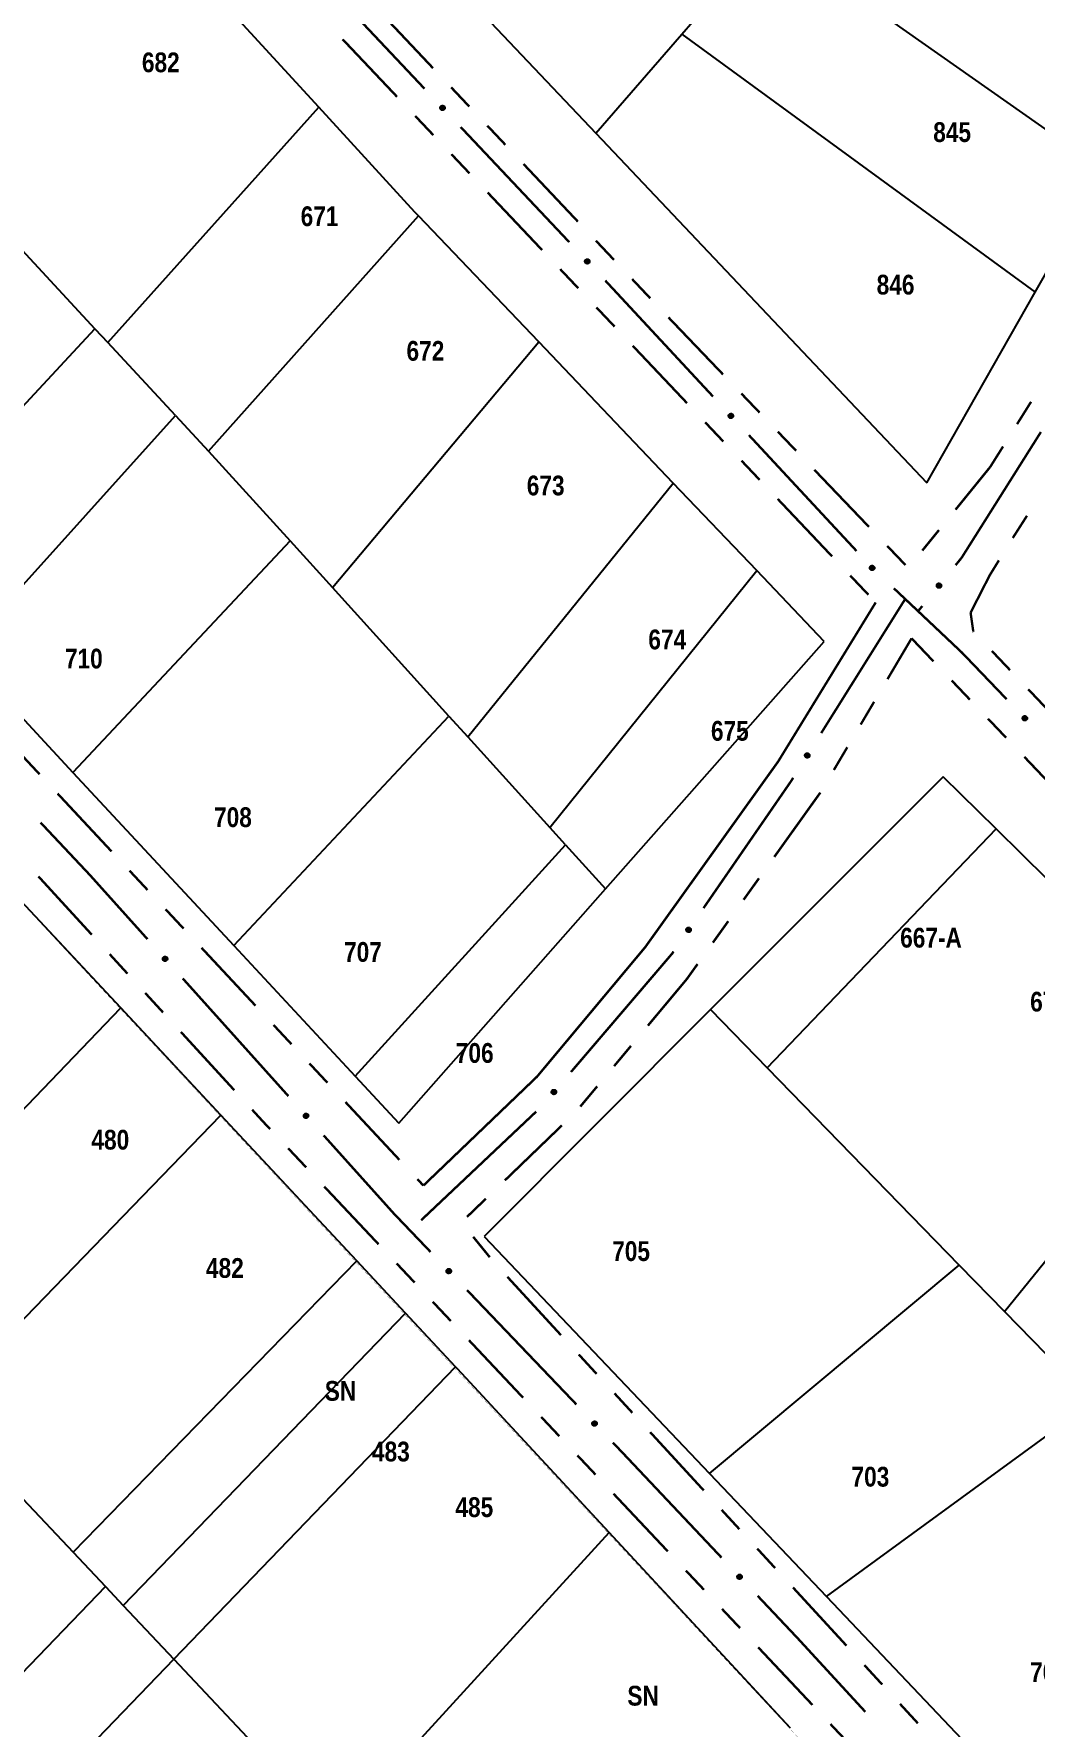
# Model space of a CAD drawing. Extents: x 201549 to 203722, y 4857623 to 4859778.
# Drawn here: x 202757.6 to 202833.5, y 4858808.8 to 4858937.2 of the extents above; entities that cross this region are included whole.
import ezdxf
from ezdxf.enums import TextEntityAlignment as Align

# ---------------------------------------------------------------- set-up
doc = ezdxf.new("R2010")
doc.units = 0
doc.header["$LTSCALE"] = 1.5
doc.header["$MEASUREMENT"] = 0
for name, color, linetype in [('CD-MALHA-LOTES', 40, 'CONTINUOUS'), ('RU-QUADRAS', 6, 'CONTINUOUS'), ('SV-EIXO-RUA-N-PAV', 6, 'CONTINUOUS'), ('SV-RUA-NAO-PAV-S-GUIA-C-GUIA', 7, 'CONTINUOUS'), ('Th_NmrPort', 1, 'CONTINUOUS')]:
    doc.layers.add(name, color=color, linetype=linetype)
doc.styles.get("Standard").update_dxf_attribs({"font": 'swisscbo.ttf'})

msp = doc.modelspace()

# ---------------------------------------------------------------- linework, layer by layer
at = {"layer": 'CD-MALHA-LOTES', "linetype": 'Continuous'}
for p, q in [((202779.21, 4858931.69), (202764.71, 4858947.52)), ((202806.75, 4858937.23), (202813.31, 4858944.8)), ((202838.79, 4858926.89), (202813.31, 4858944.8)), ((202786.34, 4858944.37), (202800.22, 4858929.71)), ((202800.22, 4858929.71), (202806.75, 4858937.23)), ((202806.75, 4858937.23), (202833.54, 4858917.65)), ((202763.22, 4858913.83), (202779.21, 4858931.69)), ((202786.51, 4858923.72), (202779.21, 4858931.69)), ((202800.22, 4858929.71), (202825.34, 4858903.2)), ((202833.54, 4858917.65), (202838.79, 4858926.89)), ((202770.86, 4858905.61), (202786.78, 4858923.44)), ((202786.78, 4858923.44), (202786.51, 4858923.72)), ((202795.9, 4858913.88), (202786.78, 4858923.44)), ((202756.68, 4858920.86), (202762.23, 4858914.88)), ((202825.34, 4858903.2), (202833.54, 4858917.65)), ((202745.76, 4858897.18), (202762.23, 4858914.88)), ((202762.23, 4858914.88), (202763.22, 4858913.83)), ((202768.35, 4858908.31), (202763.22, 4858913.83)), ((202780.25, 4858895.26), (202795.9, 4858913.88)), ((202806.1, 4858903.17), (202795.9, 4858913.88)), ((202752.14, 4858890.31), (202768.35, 4858908.31)), ((202768.35, 4858908.31), (202770.86, 4858905.61)), ((202770.86, 4858905.61), (202777.04, 4858898.79)), ((202790.52, 4858883.92), (202806.1, 4858903.17)), ((202812.43, 4858896.54), (202806.1, 4858903.17)), ((202777.04, 4858898.79), (202760.56, 4858881.24)), ((202777.04, 4858898.79), (202780.25, 4858895.26)), ((202796.75, 4858877.05), (202812.43, 4858896.54)), ((202817.55, 4858891.17), (202812.43, 4858896.54)), ((202789.09, 4858885.5), (202780.25, 4858895.26)), ((202800.97, 4858872.4), (202817.55, 4858891.17)), ((202752.14, 4858890.31), (202760.56, 4858881.24)), ((202772.76, 4858868.11), (202789.09, 4858885.5)), ((202789.09, 4858885.5), (202790.52, 4858883.92)), ((202790.52, 4858883.92), (202796.75, 4858877.05)), ((202760.56, 4858881.24), (202772.76, 4858868.11)), ((202826.56, 4858880.91), (202808.93, 4858863.24)), ((202830.58, 4858876.95), (202826.56, 4858880.91)), ((202797.93, 4858875.75), (202796.75, 4858877.05)), ((202813.21, 4858858.84), (202830.58, 4858876.95)), ((202847.41, 4858860.35), (202830.58, 4858876.95)), ((202781.98, 4858858.19), (202797.93, 4858875.75)), ((202797.93, 4858875.75), (202800.97, 4858872.4)), ((202764.19, 4858863.37), (202755.55, 4858872.64)), ((202785.28, 4858854.63), (202800.97, 4858872.4)), ((202772.76, 4858868.11), (202781.98, 4858858.19)), ((202742.71, 4858841.07), (202764.19, 4858863.37)), ((202771.78, 4858855.23), (202764.19, 4858863.37)), ((202808.93, 4858863.24), (202791.77, 4858846.04)), ((202808.93, 4858863.24), (202813.21, 4858858.84)), ((202831.22, 4858840.34), (202847.41, 4858860.35)), ((202813.21, 4858858.84), (202827.79, 4858843.87)), ((202781.98, 4858858.19), (202785.28, 4858854.63)), ((202750.28, 4858833.03), (202771.78, 4858855.23)), ((202782.09, 4858844.18), (202771.78, 4858855.23)), ((202791.77, 4858846.04), (202808.86, 4858828.06)), ((202760.58, 4858822.1), (202782.09, 4858844.18)), ((202785.79, 4858840.21), (202782.09, 4858844.18)), ((202808.86, 4858828.06), (202827.79, 4858843.87)), ((202827.79, 4858843.87), (202831.22, 4858840.34)), ((202764.38, 4858818.05), (202785.79, 4858840.21)), ((202789.58, 4858836.15), (202785.79, 4858840.21)), ((202831.22, 4858840.34), (202837.91, 4858833.47)), ((202768.22, 4858813.98), (202789.58, 4858836.15)), ((202789.73, 4858835.99), (202789.58, 4858836.15)), ((202801.23, 4858823.59), (202789.73, 4858835.99)), ((202817.71, 4858818.74), (202837.91, 4858833.47)), ((202808.86, 4858828.06), (202817.71, 4858818.74)), ((202756.77, 4858826.14), (202760.58, 4858822.1)), ((202780.51, 4858800.92), (202801.23, 4858823.59)), ((202814.99, 4858808.74), (202801.23, 4858823.59)), ((202760.58, 4858822.1), (202763.03, 4858819.49)), ((202763.03, 4858819.49), (202743.5, 4858799.19)), ((202763.03, 4858819.49), (202764.38, 4858818.05)), ((202764.38, 4858818.05), (202768.22, 4858813.98)), ((202817.71, 4858818.74), (202834.73, 4858800.82)), ((202768.22, 4858813.98), (202748.64, 4858793.67)), ((202768.22, 4858813.98), (202780.51, 4858800.92))]:
    msp.add_line(p, q, dxfattribs=at)
at = {"layer": 'RU-QUADRAS', "linetype": 'Continuous'}
for points in [[(202334.2, 4859336.31, 0.01, 0.01, 0), (202359.63, 4859380.78, 0.01, 0.01, 0), (202431.07, 4859305.95, 0.01, 0.01, 0), (202473.24, 4859258.37, 0.01, 0.01, 0), (202504.96, 4859225.34, 0.01, 0.01, 0), (202609.09, 4859113.89, 0.01, 0.01, 0), (202649.91, 4859068.53, 0.01, 0.01, 0), (202690.97, 4859026.08, 0.01, 0.01, 0), (202707.86, 4859007.86, 0.01, 0.01, 0), (202732.76, 4858982.37, 0.01, 0.01, 0), (202786.51, 4858923.72, 0.01, 0.01, 0), (202817.55, 4858891.17, 0.01, 0.01, 0), (202785.28, 4858854.63, 0.01, 0.01, 0), (202645.57, 4859005.19, 0.01, 0.01, 0), (202637.52, 4859012.98, 0.01, 0.01, 0), (202489.97, 4859168.83, 0.01, 0.01, 0), (202473.82, 4859188.57, 0.01, 0.01, 0.0163932161), (202447.13, 4859214.72, 0.01, 0.01, -0.0030039758)], [(202718.28, 4859017.22, 0.01, 0.01, 0), (202743.63, 4859059.05, 0.01, 0.01, 0.0030454992), (202851.47, 4858949.21, 0.01, 0.01, 0), (202825.34, 4858903.2, 0.01, 0.01, -0.0038905719)], [(202691.76, 4858854.16, 0.01, 0.01, 0), (202714.06, 4858882.27, 0.01, 0.01, 0), (202711.74, 4858884.62, 0.01, 0.01, 0), (202727.86, 4858902.33, 0.01, 0.01, 0), (202838.39, 4858783.5, 0.01, 0.01, 0), (202894.7, 4858723.5, 0.01, 0.01, 0), (202921.51, 4858692.53, 0.01, 0.01, 0), (202903.46, 4858666.12, 0.01, 0.01, 0), (202902.04, 4858667.88, 0.01, 0.01, 0), (202888.64, 4858647.32, 0.01, 0.01, 0), (202830.24, 4858705.67, 0.01, 0.01, 0), (202713, 4858831.99, 0.01, 0.01, 0)], [(202791.77, 4858846.04, 0.01, 0.01, 0), (202826.56, 4858880.91, 0.01, 0.01, 0), (202868.5, 4858839.49, 0.01, 0.01, 0), (202950.96, 4858750.21, 0.01, 0.01, 0), (202944.61, 4858740.57, 0.01, 0.01, 0), (202949.2, 4858737.21, 0.01, 0.01, 0), (202944.37, 4858730.36, 0.01, 0.01, 0), (202942, 4858732.1, 0.01, 0.01, 0), (202929.25, 4858712.99, 0.01, 0.01, 0), (202931.6, 4858710.9, 0.01, 0.01, 0), (202925.06, 4858704.36, 0.01, 0.01, 0.0049778174), (202857.58, 4858775.72, 0.01, 0.01, 0), (202842.88, 4858792.25, 0.01, 0.01, 0)]]:
    msp.add_lwpolyline(points, format="xyseb", close=True, dxfattribs=at)
at = {"layer": 'SV-EIXO-RUA-N-PAV', "const_width": 0.18}
for points in [[(202787.230015, 4858933.092824), (202782.426832, 4858938.18492)], [(202798.208717, 4858921.453748), (202789.97469, 4858930.183055)], [(202809.113482, 4858909.745455), (202800.945648, 4858918.536729)], [(202820.003926, 4858898.023756), (202811.836093, 4858906.81503)], [(202833.984571, 4858907.053595), (202828.118261, 4858897.748413)], [(202827.96744, 4858897.509181), (202827.514447, 4858896.953155)], [(202828.118261, 4858897.748413), (202827.96744, 4858897.509181)], [(202823.691628, 4858894.385256), (202822.831463, 4858895.197416)], [(202823.691628, 4858894.385256), (202817.320594, 4858884.216189)], [(202824.285673, 4858893.824364), (202823.691628, 4858894.385256)], [(202824.669881, 4858893.461599), (202824.285673, 4858893.824364)], [(202824.987972, 4858893.852038), (202824.669881, 4858893.461599)], [(202825.012779, 4858893.137838), (202824.669881, 4858893.461599)], [(202827.990877, 4858890.325946), (202825.012779, 4858893.137838)], [(202828.616767, 4858889.673422), (202827.990877, 4858890.325946)], [(202831.385668, 4858886.786696), (202828.616767, 4858889.673422)], [(202815.040056, 4858880.576128), (202808.39331, 4858870.941958)], [(202815.196917, 4858880.8265), (202815.040056, 4858880.576128)], [(202761.849287, 4858873.455943), (202758.111735, 4858877.430049)], [(202762.213037, 4858873.050809), (202761.849287, 4858873.455943)], [(202766.221525, 4858868.586279), (202762.213037, 4858873.050809)], [(202806.121801, 4858867.649505), (202806.009529, 4858867.486772)], [(202806.009529, 4858867.486772), (202798.343056, 4858858.513513)], [(202776.910825, 4858856.680866), (202768.89385, 4858865.609926)], [(202795.705345, 4858855.509823), (202786.980122, 4858847.271469)], [(202784.891073, 4858847.792711), (202779.58315, 4858853.704513)], [(202784.929067, 4858847.752981), (202784.891073, 4858847.792711)], [(202787.693648, 4858844.862117), (202784.929067, 4858847.752981)], [(202798.751971, 4858833.298662), (202790.458229, 4858841.971253)], [(202802.184563, 4858829.709274), (202801.516552, 4858830.407798)], [(202802.207539, 4858829.684932), (202802.184563, 4858829.709274)], [(202809.758203, 4858821.685715), (202802.207539, 4858829.684932)], [(202815.538021, 4858815.562541), (202812.503898, 4858818.776908)], [(202815.930455, 4858815.135718), (202815.538021, 4858815.562541)], [(202820.668264, 4858809.982741), (202815.930455, 4858815.135718)]]:
    msp.add_lwpolyline(points, dxfattribs=at)
at = {"layer": 'SV-EIXO-RUA-N-PAV'}
for points in [[(202788.620864, 4858931.457886), (202788.571961, 4858931.458621), (202788.530082, 4858931.469252), (202788.497705, 4858931.488173), (202788.473453, 4858931.512353), (202788.451429, 4858931.539884), (202788.435348, 4858931.572541), (202788.425529, 4858931.61274), (202788.425921, 4858931.661801), (202788.439632, 4858931.703987), (202788.456483, 4858931.736722), (202788.48024, 4858931.763461), (202788.507344, 4858931.784409), (202788.541818, 4858931.799991), (202788.582653, 4858931.809544), (202788.631977, 4858931.807955), (202788.672963, 4858931.797251), (202788.703799, 4858931.778128), (202788.73053, 4858931.754074), (202788.752678, 4858931.725697), (202788.768279, 4858931.693549), (202788.777823, 4858931.652418), (202788.77561, 4858931.603756), (202788.765401, 4858931.562756), (202788.746716, 4858931.531659), (202788.722441, 4858931.505875), (202788.695096, 4858931.483449), (202788.662942, 4858931.465918), (202788.620864, 4858931.457886)], [(202799.599567, 4858919.818811), (202799.550664, 4858919.819545), (202799.508785, 4858919.830176), (202799.476407, 4858919.849097), (202799.452156, 4858919.873277), (202799.430132, 4858919.900808), (202799.414051, 4858919.933465), (202799.404231, 4858919.973664), (202799.404624, 4858920.022725), (202799.418334, 4858920.064911), (202799.435185, 4858920.097646), (202799.458943, 4858920.124385), (202799.486047, 4858920.145333), (202799.520521, 4858920.160915), (202799.561356, 4858920.170468), (202799.610679, 4858920.168879), (202799.651665, 4858920.158175), (202799.682502, 4858920.139052), (202799.709233, 4858920.114998), (202799.731381, 4858920.086621), (202799.746981, 4858920.054473), (202799.756526, 4858920.013342), (202799.754313, 4858919.96468), (202799.744103, 4858919.92368), (202799.725418, 4858919.892583), (202799.701144, 4858919.866799), (202799.673799, 4858919.844374), (202799.641645, 4858919.826842), (202799.599567, 4858919.818811)], [(202810.491938, 4858908.100055), (202810.443042, 4858908.101159), (202810.401244, 4858908.112106), (202810.369011, 4858908.131271), (202810.344943, 4858908.155633), (202810.323127, 4858908.183331), (202810.307293, 4858908.216108), (202810.297778, 4858908.256379), (202810.298541, 4858908.305437), (202810.31257, 4858908.347517), (202810.329668, 4858908.380124), (202810.353627, 4858908.406683), (202810.380888, 4858908.427425), (202810.415479, 4858908.442747), (202810.456385, 4858908.451991), (202810.505695, 4858908.45003), (202810.546599, 4858908.439016), (202810.57729, 4858908.419661), (202810.603839, 4858908.395405), (202810.625772, 4858908.366861), (202810.641129, 4858908.334597), (202810.650362, 4858908.293395), (202810.647782, 4858908.244751), (202810.637263, 4858908.203829), (202810.618343, 4858908.172874), (202810.593875, 4858908.147275), (202810.566361, 4858908.125056), (202810.534075, 4858908.107768), (202810.491938, 4858908.100055)], [(202821.206253, 4858896.56793), (202821.157357, 4858896.569034), (202821.115559, 4858896.579981), (202821.083325, 4858896.599146), (202821.059257, 4858896.623508), (202821.037442, 4858896.651206), (202821.021608, 4858896.683983), (202821.012093, 4858896.724254), (202821.012856, 4858896.773312), (202821.026885, 4858896.815392), (202821.043983, 4858896.847999), (202821.067941, 4858896.874558), (202821.095203, 4858896.8953), (202821.129794, 4858896.910622), (202821.1707, 4858896.919866), (202821.22001, 4858896.917905), (202821.260914, 4858896.906891), (202821.291605, 4858896.887535), (202821.318153, 4858896.86328), (202821.340086, 4858896.834736), (202821.355443, 4858896.802472), (202821.364677, 4858896.76127), (202821.362096, 4858896.712626), (202821.351577, 4858896.671704), (202821.332658, 4858896.640749), (202821.30819, 4858896.61515), (202821.280676, 4858896.592931), (202821.24839, 4858896.575643), (202821.206253, 4858896.56793)], [(202826.427304, 4858895.44446), (202826.432961, 4858895.39588), (202826.427889, 4858895.352971), (202826.413358, 4858895.3184), (202826.392552, 4858895.291199), (202826.368132, 4858895.265769), (202826.337854, 4858895.245561), (202826.299282, 4858895.230577), (202826.250589, 4858895.22456), (202826.206975, 4858895.232645), (202826.17232, 4858895.245078), (202826.142707, 4858895.26514), (202826.1184, 4858895.289277), (202826.09845, 4858895.321421), (202826.083646, 4858895.360659), (202826.078781, 4858895.409768), (202826.084042, 4858895.4518), (202826.098975, 4858895.48487), (202826.119333, 4858895.514513), (202826.144575, 4858895.540177), (202826.17441, 4858895.559841), (202826.213943, 4858895.574675), (202826.262477, 4858895.578835), (202826.30446, 4858895.574066), (202826.33773, 4858895.559601), (202826.366462, 4858895.538902), (202826.392267, 4858895.514719), (202826.413847, 4858895.485129), (202826.427304, 4858895.44446)], [(202832.790135, 4858885.16344), (202832.741227, 4858885.163766), (202832.699261, 4858885.174047), (202832.666726, 4858885.192696), (202832.642274, 4858885.216673), (202832.62002, 4858885.244019), (202832.603667, 4858885.27654), (202832.593512, 4858885.316655), (202832.593494, 4858885.365718), (202832.606851, 4858885.408017), (202832.623428, 4858885.440892), (202832.646961, 4858885.467829), (202832.673889, 4858885.489002), (202832.708232, 4858885.504872), (202832.748985, 4858885.514766), (202832.798321, 4858885.51359), (202832.839395, 4858885.503229), (202832.87039, 4858885.484364), (202832.897321, 4858885.460534), (202832.919705, 4858885.432343), (202832.935574, 4858885.400327), (202832.945462, 4858885.359277), (202832.943656, 4858885.310598), (202832.93379, 4858885.269514), (202832.915365, 4858885.238262), (202832.891307, 4858885.212277), (202832.86415, 4858885.189623), (202832.832144, 4858885.171823), (202832.790135, 4858885.16344)], [(202816.428323, 4858882.584658), (202816.439943, 4858882.53715), (202816.440215, 4858882.493944), (202816.43007, 4858882.457841), (202816.412786, 4858882.428277), (202816.391698, 4858882.400022), (202816.364151, 4858882.376226), (202816.327727, 4858882.356588), (202816.280152, 4858882.344597), (202816.235873, 4858882.347227), (202816.199946, 4858882.35528), (202816.16808, 4858882.371527), (202816.140976, 4858882.392474), (202816.117204, 4858882.421905), (202816.097663, 4858882.459011), (202816.086763, 4858882.507142), (202816.086787, 4858882.549502), (202816.097517, 4858882.584164), (202816.114054, 4858882.616097), (202816.135929, 4858882.644685), (202816.163104, 4858882.667887), (202816.2005, 4858882.687495), (202816.248147, 4858882.697623), (202816.290397, 4858882.698082), (202816.325201, 4858882.687841), (202816.356272, 4858882.670853), (202816.384868, 4858882.650046), (202816.409941, 4858882.623351), (202816.428323, 4858882.584658)], [(202807.429757, 4858869.351484), (202807.439265, 4858869.303509), (202807.437626, 4858869.260332), (202807.425894, 4858869.224714), (202807.40732, 4858869.195943), (202807.385002, 4858869.168648), (202807.35643, 4858869.146094), (202807.319173, 4858869.128086), (202807.271115, 4858869.118211), (202807.226995, 4858869.122797), (202807.19146, 4858869.13243), (202807.160343, 4858869.150071), (202807.134191, 4858869.172196), (202807.111745, 4858869.202649), (202807.093864, 4858869.240583), (202807.085104, 4858869.289149), (202807.087001, 4858869.331467), (202807.099253, 4858869.365621), (202807.117186, 4858869.396791), (202807.140304, 4858869.424383), (202807.168479, 4858869.446361), (202807.206705, 4858869.464295), (202807.254754, 4858869.472307), (202807.296982, 4858869.470896), (202807.331299, 4858869.459127), (202807.361589, 4858869.440781), (202807.389237, 4858869.41873), (202807.413104, 4858869.390952), (202807.429757, 4858869.351484)], [(202767.571768, 4858866.917649), (202767.522898, 4858866.919585), (202767.481292, 4858866.931243), (202767.44939, 4858866.950953), (202767.42574, 4858866.975722), (202767.404399, 4858867.003787), (202767.389126, 4858867.036829), (202767.380297, 4858867.077257), (202767.381896, 4858867.126294), (202767.396639, 4858867.168129), (202767.41429, 4858867.20044), (202767.438697, 4858867.226588), (202767.466308, 4858867.246863), (202767.501155, 4858867.261593), (202767.542212, 4858867.270139), (202767.591481, 4858867.267339), (202767.632192, 4858867.25563), (202767.662549, 4858867.235755), (202767.688681, 4858867.211051), (202767.710124, 4858867.182138), (202767.72493, 4858867.149617), (202767.733461, 4858867.108263), (202767.730052, 4858867.059671), (202767.718838, 4858867.018934), (202767.699394, 4858866.988306), (202767.674494, 4858866.963126), (202767.646606, 4858866.94138), (202767.61403, 4858866.924644), (202767.571768, 4858866.917649)], [(202797.220932, 4858857.030652), (202797.225451, 4858856.981953), (202797.219377, 4858856.939174), (202797.204042, 4858856.904953), (202797.182605, 4858856.878246), (202797.157597, 4858856.853393), (202797.126856, 4858856.833899), (202797.087944, 4858856.819821), (202797.039124, 4858856.814944), (202796.99571, 4858856.824047), (202796.961355, 4858856.837286), (202796.932219, 4858856.858036), (202796.908483, 4858856.882734), (202796.88929, 4858856.915336), (202796.875408, 4858856.954909), (202796.871693, 4858857.004119), (202796.877935, 4858857.046017), (202796.893637, 4858857.078728), (202796.914683, 4858857.107887), (202796.940518, 4858857.132953), (202796.970805, 4858857.151915), (202797.010674, 4858857.16582), (202797.059292, 4858857.168844), (202797.101152, 4858857.163095), (202797.134075, 4858857.147856), (202797.162315, 4858857.12649), (202797.187547, 4858857.101711), (202797.208429, 4858857.071624), (202797.220932, 4858857.030652)], [(202778.261068, 4858855.012236), (202778.212198, 4858855.014172), (202778.170592, 4858855.025829), (202778.13869, 4858855.04554), (202778.11504, 4858855.070309), (202778.093699, 4858855.098373), (202778.078426, 4858855.131415), (202778.069597, 4858855.171843), (202778.071196, 4858855.22088), (202778.085939, 4858855.262716), (202778.10359, 4858855.295027), (202778.127997, 4858855.321175), (202778.155608, 4858855.341449), (202778.190454, 4858855.356179), (202778.231512, 4858855.364726), (202778.280781, 4858855.361926), (202778.321492, 4858855.350217), (202778.351849, 4858855.330342), (202778.37798, 4858855.305638), (202778.399424, 4858855.276725), (202778.41423, 4858855.244204), (202778.422761, 4858855.20285), (202778.419352, 4858855.154258), (202778.408138, 4858855.113521), (202778.388694, 4858855.082892), (202778.363794, 4858855.057713), (202778.335906, 4858855.035966), (202778.30333, 4858855.01923), (202778.261068, 4858855.012236)], [(202789.095686, 4858843.236763), (202789.046779, 4858843.237162), (202789.004828, 4858843.247506), (202788.972321, 4858843.266204), (202788.947904, 4858843.290217), (202788.925692, 4858843.317597), (202788.909387, 4858843.350142), (202788.899292, 4858843.390272), (202788.899348, 4858843.439335), (202788.912768, 4858843.481614), (202788.929394, 4858843.514464), (202788.952968, 4858843.541366), (202788.979927, 4858843.562499), (202789.014294, 4858843.578317), (202789.055062, 4858843.58815), (202789.104395, 4858843.5869), (202789.145454, 4858843.576478), (202789.176421, 4858843.557567), (202789.203316, 4858843.533696), (202789.225658, 4858843.505472), (202789.241479, 4858843.473432), (202789.251306, 4858843.432367), (202789.249427, 4858843.383692), (202789.239499, 4858843.342622), (202789.221028, 4858843.311398), (202789.196931, 4858843.285448), (202789.169741, 4858843.262835), (202789.137707, 4858843.245083), (202789.095686, 4858843.236763)], [(202800.154009, 4858831.673308), (202800.105102, 4858831.673707), (202800.063151, 4858831.684051), (202800.030644, 4858831.702749), (202800.006227, 4858831.726762), (202799.984015, 4858831.754142), (202799.96771, 4858831.786687), (202799.957615, 4858831.826817), (202799.957671, 4858831.87588), (202799.971091, 4858831.918159), (202799.987717, 4858831.951009), (202800.011291, 4858831.977911), (202800.03825, 4858831.999044), (202800.072617, 4858832.014862), (202800.113385, 4858832.024695), (202800.162718, 4858832.023445), (202800.203777, 4858832.013023), (202800.234744, 4858831.994112), (202800.261639, 4858831.970241), (202800.283981, 4858831.942017), (202800.299802, 4858831.909977), (202800.309629, 4858831.868912), (202800.30775, 4858831.820237), (202800.297822, 4858831.779167), (202800.279351, 4858831.747943), (202800.255254, 4858831.721993), (202800.228064, 4858831.69938), (202800.19603, 4858831.681628), (202800.154009, 4858831.673308)], [(202811.149625, 4858820.051265), (202811.100722, 4858820.051982), (202811.058839, 4858820.062599), (202811.026455, 4858820.081508), (202811.002195, 4858820.105679), (202810.980161, 4858820.133203), (202810.964069, 4858820.165854), (202810.954235, 4858820.206049), (202810.954611, 4858820.255111), (202810.968306, 4858820.297302), (202810.985146, 4858820.330042), (202811.008894, 4858820.35679), (202811.035991, 4858820.377747), (202811.07046, 4858820.393341), (202811.111291, 4858820.402909), (202811.160615, 4858820.401338), (202811.201605, 4858820.390648), (202811.232448, 4858820.371535), (202811.259187, 4858820.347491), (202811.281345, 4858820.319121), (202811.296957, 4858820.286979), (202811.306516, 4858820.245851), (202811.30432, 4858820.197189), (202811.294125, 4858820.156185), (202811.275451, 4858820.125081), (202811.251186, 4858820.099289), (202811.223848, 4858820.076854), (202811.1917, 4858820.059311), (202811.149625, 4858820.051265)]]:
    msp.add_lwpolyline(points, close=True, dxfattribs=at)
for points in [[(202788.620864, 4858931.457886), (202788.425529, 4858931.61274)], [(202788.662942, 4858931.465918), (202788.425921, 4858931.661801)], [(202788.642634, 4858931.463748), (202788.429512, 4858931.635997)], [(202788.571961, 4858931.458621), (202788.435348, 4858931.572541)], [(202788.675876, 4858931.478221), (202788.435601, 4858931.679257)], [(202788.594243, 4858931.459369), (202788.435819, 4858931.58755)], [(202788.695096, 4858931.483449), (202788.439632, 4858931.703987)], [(202788.705373, 4858931.496666), (202788.450173, 4858931.715512)], [(202788.548062, 4858931.464578), (202788.45018, 4858931.55045)], [(202788.530082, 4858931.469252), (202788.451429, 4858931.539884)], [(202788.722441, 4858931.505875), (202788.456483, 4858931.736722)], [(202788.73311, 4858931.520953), (202788.471469, 4858931.750605)], [(202788.746716, 4858931.531659), (202788.48024, 4858931.763461)], [(202788.754236, 4858931.55026), (202788.496228, 4858931.772084)], [(202788.765401, 4858931.562756), (202788.507344, 4858931.784409)], [(202788.769745, 4858931.585522), (202788.52859, 4858931.789479)], [(202788.77561, 4858931.603756), (202788.541818, 4858931.799991)], [(202788.772969, 4858931.629831), (202788.564697, 4858931.802904)], [(202788.777823, 4858931.652418), (202788.582653, 4858931.809544)], [(202788.767541, 4858931.675357), (202788.612976, 4858931.803425)], [(202788.768279, 4858931.693549), (202788.631977, 4858931.807955)], [(202788.757038, 4858931.712344), (202788.657228, 4858931.798272)], [(202788.752678, 4858931.725697), (202788.672963, 4858931.797251)], [(202799.599567, 4858919.818811), (202799.404231, 4858919.973664)], [(202799.641645, 4858919.826842), (202799.404624, 4858920.022725)], [(202799.621337, 4858919.824672), (202799.408214, 4858919.996922)], [(202799.550664, 4858919.819545), (202799.414051, 4858919.933465)], [(202799.654579, 4858919.839146), (202799.414304, 4858920.040181)], [(202799.572946, 4858919.820293), (202799.414522, 4858919.948474)], [(202799.673799, 4858919.844374), (202799.418334, 4858920.064911)], [(202799.684076, 4858919.85759), (202799.428876, 4858920.076436)], [(202799.526764, 4858919.825502), (202799.428883, 4858919.911374)], [(202799.508785, 4858919.830176), (202799.430132, 4858919.900808)], [(202799.701144, 4858919.866799), (202799.435185, 4858920.097646)], [(202799.711813, 4858919.881877), (202799.450171, 4858920.111529)], [(202799.725418, 4858919.892583), (202799.458943, 4858920.124385)], [(202799.732939, 4858919.911184), (202799.47493, 4858920.133008)], [(202799.744103, 4858919.92368), (202799.486047, 4858920.145333)], [(202799.748448, 4858919.946446), (202799.507292, 4858920.150403)], [(202799.754313, 4858919.96468), (202799.520521, 4858920.160915)], [(202799.751672, 4858919.990755), (202799.5434, 4858920.163828)], [(202799.756526, 4858920.013342), (202799.561356, 4858920.170468)], [(202799.746244, 4858920.036281), (202799.591678, 4858920.164349)], [(202799.746981, 4858920.054473), (202799.610679, 4858920.168879)], [(202799.735741, 4858920.073268), (202799.635931, 4858920.159196)], [(202799.731381, 4858920.086621), (202799.651665, 4858920.158175)], [(202810.491938, 4858908.100055), (202810.297778, 4858908.256379)], [(202810.534075, 4858908.107768), (202810.298541, 4858908.305437)], [(202810.513752, 4858908.105751), (202810.301937, 4858908.279607)], [(202810.443042, 4858908.101159), (202810.307293, 4858908.216108)], [(202810.465329, 4858908.101738), (202810.307878, 4858908.231112)], [(202810.547102, 4858908.119974), (202810.308353, 4858908.322819)], [(202810.566361, 4858908.125056), (202810.31257, 4858908.347517)], [(202810.419188, 4858908.107297), (202810.321958, 4858908.193905)], [(202810.401244, 4858908.112106), (202810.323127, 4858908.183331)], [(202810.576737, 4858908.138194), (202810.323199, 4858908.358963)], [(202810.593875, 4858908.147275), (202810.329668, 4858908.380124)], [(202810.604657, 4858908.162271), (202810.344759, 4858908.393894)], [(202810.618343, 4858908.172874), (202810.353627, 4858908.406683)], [(202810.626004, 4858908.191418), (202810.369679, 4858908.415185)], [(202810.637263, 4858908.203829), (202810.380888, 4858908.427425)], [(202810.641779, 4858908.226562), (202810.402172, 4858908.432335)], [(202810.647782, 4858908.244751), (202810.415479, 4858908.442747)], [(202810.645338, 4858908.270845), (202810.438379, 4858908.445487)], [(202810.650362, 4858908.293395), (202810.456385, 4858908.451991)], [(202810.640254, 4858908.316411), (202810.486661, 4858908.445643)], [(202810.641129, 4858908.334597), (202810.505695, 4858908.45003)], [(202810.630031, 4858908.353476), (202810.530873, 4858908.440156)], [(202810.625772, 4858908.366861), (202810.546599, 4858908.439016)], [(202821.206253, 4858896.56793), (202821.012093, 4858896.724254)], [(202821.24839, 4858896.575643), (202821.012856, 4858896.773312)], [(202821.228066, 4858896.573626), (202821.016251, 4858896.747482)], [(202821.157357, 4858896.569034), (202821.021608, 4858896.683983)], [(202821.179643, 4858896.569613), (202821.022193, 4858896.698987)], [(202821.261417, 4858896.587849), (202821.022667, 4858896.790694)], [(202821.280676, 4858896.592931), (202821.026885, 4858896.815392)], [(202821.133503, 4858896.575172), (202821.036273, 4858896.66178)], [(202821.115559, 4858896.579981), (202821.037442, 4858896.651206)], [(202821.291052, 4858896.606069), (202821.037513, 4858896.826838)], [(202821.30819, 4858896.61515), (202821.043983, 4858896.847999)], [(202821.318972, 4858896.630146), (202821.059073, 4858896.861769)], [(202821.332658, 4858896.640749), (202821.067941, 4858896.874558)], [(202821.340319, 4858896.659293), (202821.083994, 4858896.88306)], [(202821.351577, 4858896.671704), (202821.095203, 4858896.8953)], [(202821.356093, 4858896.694437), (202821.116486, 4858896.90021)], [(202821.362096, 4858896.712626), (202821.129794, 4858896.910622)], [(202821.359652, 4858896.73872), (202821.152694, 4858896.913362)], [(202821.364677, 4858896.76127), (202821.1707, 4858896.919866)], [(202821.354569, 4858896.784286), (202821.200975, 4858896.913518)], [(202821.355443, 4858896.802472), (202821.22001, 4858896.917905)], [(202821.344345, 4858896.821351), (202821.245187, 4858896.908031)], [(202821.340086, 4858896.834736), (202821.260914, 4858896.906891)], [(202826.17441, 4858895.559841), (202826.078781, 4858895.409768)], [(202826.213943, 4858895.574675), (202826.083646, 4858895.360659)], [(202826.144575, 4858895.540177), (202826.084042, 4858895.4518)], [(202826.157244, 4858895.546243), (202826.085085, 4858895.436067)], [(202826.192543, 4858895.561486), (202826.085754, 4858895.391521)], [(202826.236971, 4858895.572812), (202826.092574, 4858895.343723)], [(202826.262477, 4858895.578835), (202826.09845, 4858895.321421)], [(202826.281321, 4858895.5754), (202826.110599, 4858895.309678)], [(202826.30446, 4858895.574066), (202826.1184, 4858895.289277)], [(202826.318306, 4858895.564629), (202826.132071, 4858895.279865)], [(202826.33773, 4858895.559601), (202826.142707, 4858895.26514)], [(202826.350121, 4858895.54751), (202826.156598, 4858895.258122)], [(202826.366462, 4858895.538902), (202826.17232, 4858895.245078)], [(202826.377822, 4858895.523182), (202826.194172, 4858895.241592)], [(202826.392267, 4858895.514719), (202826.206975, 4858895.232645)], [(202826.39996, 4858895.496346), (202826.232019, 4858895.231878)], [(202826.413847, 4858895.485129), (202826.250589, 4858895.22456)], [(202826.41865, 4858895.465279), (202826.275703, 4858895.231489)], [(202826.427304, 4858895.44446), (202826.299282, 4858895.230577)], [(202826.42931, 4858895.417873), (202826.322913, 4858895.244069)], [(202826.432961, 4858895.39588), (202826.337854, 4858895.245561)], [(202826.430175, 4858895.371407), (202826.35782, 4858895.263151)], [(202826.427889, 4858895.352971), (202826.368132, 4858895.265769)], [(202832.832144, 4858885.171823), (202832.593494, 4858885.365718)], [(202832.790135, 4858885.16344), (202832.593512, 4858885.316655)], [(202832.811855, 4858885.169483), (202832.5973, 4858885.339946)], [(202832.844975, 4858885.184234), (202832.603028, 4858885.383255)], [(202832.741227, 4858885.163766), (202832.603667, 4858885.27654)], [(202832.763502, 4858885.1647), (202832.604012, 4858885.291552)], [(202832.86415, 4858885.189623), (202832.606851, 4858885.408017)], [(202832.874316, 4858885.202925), (202832.617296, 4858885.41963)], [(202832.717279, 4858885.169524), (202832.618683, 4858885.254574)], [(202832.699261, 4858885.174047), (202832.62002, 4858885.244019)], [(202832.891307, 4858885.212277), (202832.623428, 4858885.440892)], [(202832.901849, 4858885.227443), (202832.638298, 4858885.4549)], [(202832.915365, 4858885.238262), (202832.646961, 4858885.467829)], [(202832.92273, 4858885.256925), (202832.662876, 4858885.476585)], [(202832.93379, 4858885.269514), (202832.673889, 4858885.489002)], [(202832.937943, 4858885.292316), (202832.695092, 4858885.49425)], [(202832.943656, 4858885.310598), (202832.708232, 4858885.504872)], [(202832.940797, 4858885.33665), (202832.731085, 4858885.507976)], [(202832.945462, 4858885.359277), (202832.748985, 4858885.514766)], [(202832.934989, 4858885.382129), (202832.779358, 4858885.508901)], [(202832.935574, 4858885.400327), (202832.798321, 4858885.51359)], [(202832.924177, 4858885.419027), (202832.823652, 4858885.504118)], [(202832.919705, 4858885.432343), (202832.839395, 4858885.503229)], [(202816.163104, 4858882.667887), (202816.086763, 4858882.507142)], [(202816.135929, 4858882.644685), (202816.086787, 4858882.549502)], [(202816.147751, 4858882.652271), (202816.089767, 4858882.534019)], [(202816.180895, 4858882.671761), (202816.095939, 4858882.489897)], [(202816.2005, 4858882.687495), (202816.097663, 4858882.459011)], [(202816.223581, 4858882.688493), (202816.108616, 4858882.44331)], [(202816.248147, 4858882.697623), (202816.117204, 4858882.421905)], [(202816.267271, 4858882.696545), (202816.130712, 4858882.411754)], [(202816.290397, 4858882.698082), (202816.140976, 4858882.392474)], [(202816.305305, 4858882.690429), (202816.155705, 4858882.384824)], [(202816.325201, 4858882.687841), (202816.16808, 4858882.371527)], [(202816.338991, 4858882.677375), (202816.182733, 4858882.366281)], [(202816.356272, 4858882.670853), (202816.199946, 4858882.35528)], [(202816.369488, 4858882.656658), (202816.222062, 4858882.354523)], [(202816.384868, 4858882.650046), (202816.235873, 4858882.347227)], [(202816.394774, 4858882.632765), (202816.26082, 4858882.349563)], [(202816.409941, 4858882.623351), (202816.280152, 4858882.344597)], [(202816.417162, 4858882.604247), (202816.304217, 4858882.354578)], [(202816.428323, 4858882.584658), (202816.327727, 4858882.356588)], [(202816.433601, 4858882.558523), (202816.349509, 4858882.372898)], [(202816.439943, 4858882.53715), (202816.364151, 4858882.376226)], [(202816.440204, 4858882.512521), (202816.381789, 4858882.39615)], [(202816.440215, 4858882.493944), (202816.391698, 4858882.400022)], [(202807.168479, 4858869.446361), (202807.085104, 4858869.289149)], [(202807.140304, 4858869.424383), (202807.087001, 4858869.331467)], [(202807.15245, 4858869.431439), (202807.089293, 4858869.315867)], [(202807.186423, 4858869.449444), (202807.093507, 4858869.271515)], [(202807.206705, 4858869.464295), (202807.093864, 4858869.240583)], [(202807.229808, 4858869.464272), (202807.104112, 4858869.224413)], [(202807.254754, 4858869.472307), (202807.111745, 4858869.202649)], [(202807.273811, 4858869.470384), (202807.12479, 4858869.191911)], [(202807.296982, 4858869.470896), (202807.134191, 4858869.172196)], [(202807.311537, 4858869.462592), (202807.148568, 4858869.163902)], [(202807.331299, 4858869.459127), (202807.160343, 4858869.150071)], [(202807.344613, 4858869.448061), (202807.174749, 4858869.144182)], [(202807.361589, 4858869.440781), (202807.19146, 4858869.13243)], [(202807.374164, 4858869.426016), (202807.21352, 4858869.130696)], [(202807.389237, 4858869.41873), (202807.226995, 4858869.122797)], [(202807.398368, 4858869.401028), (202807.25202, 4858869.124026)], [(202807.413104, 4858869.390952), (202807.271115, 4858869.118211)], [(202807.419473, 4858869.371548), (202807.295597, 4858869.127118)], [(202807.429757, 4858869.351484), (202807.319173, 4858869.128086)], [(202807.433874, 4858869.325141), (202807.341655, 4858869.143417)], [(202807.439265, 4858869.303509), (202807.35643, 4858869.146094)], [(202807.438437, 4858869.278892), (202807.374931, 4858869.165218)], [(202807.437626, 4858869.260332), (202807.385002, 4858869.168648)], [(202767.571768, 4858866.917649), (202767.380297, 4858867.077257)], [(202767.61403, 4858866.924644), (202767.381896, 4858867.126294)], [(202767.593675, 4858866.922973), (202767.384851, 4858867.100409)], [(202767.522898, 4858866.919585), (202767.389126, 4858867.036829)], [(202767.545191, 4858866.919785), (202767.389966, 4858867.051821)], [(202767.627263, 4858866.936626), (202767.392002, 4858867.143506)], [(202767.646606, 4858866.94138), (202767.396639, 4858867.168129)], [(202767.499152, 4858866.926128), (202767.403411, 4858867.01438)], [(202767.481292, 4858866.931243), (202767.404399, 4858867.003787)], [(202767.657204, 4858866.954339), (202767.407461, 4858867.179392)], [(202767.674494, 4858866.963126), (202767.41429, 4858867.20044)], [(202767.68553, 4858866.977937), (202767.429612, 4858867.213951)], [(202767.699394, 4858866.988306), (202767.438697, 4858867.226588)], [(202767.70737, 4858867.006716), (202767.454892, 4858867.234815)], [(202767.718838, 4858867.018934), (202767.466308, 4858867.246863)], [(202767.723741, 4858867.041586), (202767.487672, 4858867.251409)], [(202767.730052, 4858867.059671), (202767.501155, 4858867.261593)], [(202767.728053, 4858867.085802), (202767.524098, 4858867.263943)], [(202767.733461, 4858867.108263), (202767.542212, 4858867.270139)], [(202767.723746, 4858867.131448), (202767.572375, 4858867.263277)], [(202767.72493, 4858867.149617), (202767.591481, 4858867.267339)], [(202767.714155, 4858867.168682), (202767.616487, 4858867.257038)], [(202767.710124, 4858867.182138), (202767.632192, 4858867.25563)], [(202796.970805, 4858857.151915), (202796.871693, 4858857.004119)], [(202797.010674, 4858857.16582), (202796.875408, 4858856.954909)], [(202796.940518, 4858857.132953), (202796.877935, 4858857.046017)], [(202796.988971, 4858857.153135), (202796.878237, 4858856.985714)], [(202796.953326, 4858857.138722), (202796.87861, 4858857.030263)], [(202797.033652, 4858857.163419), (202796.883938, 4858856.93777)], [(202797.059292, 4858857.168844), (202796.88929, 4858856.915336)], [(202797.078051, 4858857.16497), (202796.901161, 4858856.903313)], [(202797.101152, 4858857.163095), (202796.908483, 4858856.882734)], [(202797.114774, 4858857.153336), (202796.92193, 4858856.873005)], [(202797.134075, 4858857.147856), (202796.932219, 4858856.858036)], [(202797.146179, 4858857.135478), (202796.945943, 4858856.850695)], [(202797.162315, 4858857.12649), (202796.961355, 4858856.837286)], [(202797.173304, 4858857.110509), (202796.983119, 4858856.83329)], [(202797.187547, 4858857.101711), (202796.99571, 4858856.824047)], [(202797.194808, 4858857.083163), (202797.020729, 4858856.822694)], [(202797.208429, 4858857.071624), (202797.039124, 4858856.814944)], [(202797.212767, 4858857.051667), (202797.064393, 4858856.821284)], [(202797.220932, 4858857.030652), (202797.087944, 4858856.819821)], [(202797.222316, 4858857.004025), (202797.111883, 4858856.832756)], [(202797.225451, 4858856.981953), (202797.126856, 4858856.833899)], [(202797.222094, 4858856.957552), (202797.147227, 4858856.851017)], [(202797.219377, 4858856.939174), (202797.157597, 4858856.853393)], [(202778.261068, 4858855.012236), (202778.069597, 4858855.171843)], [(202778.30333, 4858855.01923), (202778.071196, 4858855.22088)], [(202778.282975, 4858855.01756), (202778.074151, 4858855.194996)], [(202778.212198, 4858855.014172), (202778.078426, 4858855.131415)], [(202778.234491, 4858855.014372), (202778.079266, 4858855.146408)], [(202778.316563, 4858855.031212), (202778.081302, 4858855.238093)], [(202778.335906, 4858855.035966), (202778.085939, 4858855.262716)], [(202778.188452, 4858855.020715), (202778.092711, 4858855.108966)], [(202778.170592, 4858855.025829), (202778.093699, 4858855.098373)], [(202778.346504, 4858855.048926), (202778.096761, 4858855.273979)], [(202778.363794, 4858855.057713), (202778.10359, 4858855.295027)], [(202778.37483, 4858855.072524), (202778.118912, 4858855.308538)], [(202778.388694, 4858855.082892), (202778.127997, 4858855.321175)], [(202778.39667, 4858855.101303), (202778.144192, 4858855.329401)], [(202778.408138, 4858855.113521), (202778.155608, 4858855.341449)], [(202778.413041, 4858855.136173), (202778.176971, 4858855.345996)], [(202778.419352, 4858855.154258), (202778.190454, 4858855.356179)], [(202778.417353, 4858855.180389), (202778.213398, 4858855.358529)], [(202778.422761, 4858855.20285), (202778.231512, 4858855.364726)], [(202778.413046, 4858855.226035), (202778.261675, 4858855.357863)], [(202778.41423, 4858855.244204), (202778.280781, 4858855.361926)], [(202778.403455, 4858855.263269), (202778.305787, 4858855.351624)], [(202778.399424, 4858855.276725), (202778.321492, 4858855.350217)], [(202789.095686, 4858843.236763), (202788.899292, 4858843.390272)], [(202789.137707, 4858843.245083), (202788.899348, 4858843.439335)], [(202789.117415, 4858843.242774), (202788.903115, 4858843.413557)], [(202789.150557, 4858843.257476), (202788.908908, 4858843.456857)], [(202789.046779, 4858843.237162), (202788.909387, 4858843.350142)], [(202789.069055, 4858843.238063), (202788.909755, 4858843.365154)], [(202789.169741, 4858843.262835), (202788.912768, 4858843.481614)], [(202789.179926, 4858843.276122), (202788.923231, 4858843.493211)], [(202789.022839, 4858843.242956), (202788.924371, 4858843.328153)], [(202789.004828, 4858843.247506), (202788.925692, 4858843.317597)], [(202789.196931, 4858843.285448), (202788.929394, 4858843.514464)], [(202789.207496, 4858843.300599), (202788.944285, 4858843.52845)], [(202789.221028, 4858843.311398), (202788.952968, 4858843.541366)], [(202789.228421, 4858843.33005), (202788.968896, 4858843.550098)], [(202789.239499, 4858843.342622), (202788.979927, 4858843.562499)], [(202789.243687, 4858843.365418), (202789.001138, 4858843.567715)], [(202789.249427, 4858843.383692), (202789.014294, 4858843.578317)], [(202789.246607, 4858843.409747), (202789.037152, 4858843.581387)], [(202789.251306, 4858843.432367), (202789.055062, 4858843.58815)], [(202789.240867, 4858843.455235), (202789.085426, 4858843.58224)], [(202789.241479, 4858843.473432), (202789.104395, 4858843.5869)], [(202789.23011, 4858843.49215), (202789.129712, 4858843.57739)], [(202789.225658, 4858843.505472), (202789.145454, 4858843.576478)], [(202800.154009, 4858831.673308), (202799.957615, 4858831.826817)], [(202800.19603, 4858831.681628), (202799.957671, 4858831.87588)], [(202800.175738, 4858831.679319), (202799.961438, 4858831.850102)], [(202800.20888, 4858831.694021), (202799.967231, 4858831.893402)], [(202800.105102, 4858831.673707), (202799.96771, 4858831.786687)], [(202800.127378, 4858831.674608), (202799.968078, 4858831.801698)], [(202800.228064, 4858831.69938), (202799.971091, 4858831.918159)], [(202800.238249, 4858831.712667), (202799.981554, 4858831.929756)], [(202800.081162, 4858831.679501), (202799.982694, 4858831.764698)], [(202800.063151, 4858831.684051), (202799.984015, 4858831.754142)], [(202800.255254, 4858831.721993), (202799.987717, 4858831.951009)], [(202800.265819, 4858831.737144), (202800.002608, 4858831.964995)], [(202800.279351, 4858831.747943), (202800.011291, 4858831.977911)], [(202800.286744, 4858831.766595), (202800.027219, 4858831.986643)], [(202800.297822, 4858831.779167), (202800.03825, 4858831.999044)], [(202800.30201, 4858831.801963), (202800.059461, 4858832.00426)], [(202800.30775, 4858831.820237), (202800.072617, 4858832.014862)], [(202800.30493, 4858831.846292), (202800.095475, 4858832.017932)], [(202800.309629, 4858831.868912), (202800.113385, 4858832.024695)], [(202800.29919, 4858831.89178), (202800.143749, 4858832.018785)], [(202800.299802, 4858831.909977), (202800.162718, 4858832.023445)], [(202800.288433, 4858831.928695), (202800.188035, 4858832.013935)], [(202800.283981, 4858831.942017), (202800.203777, 4858832.013023)], [(202811.149625, 4858820.051265), (202810.954235, 4858820.206049)], [(202811.1917, 4858820.059311), (202810.954611, 4858820.255111)], [(202811.171394, 4858820.057134), (202810.95821, 4858820.229309)], [(202811.20463, 4858820.071619), (202810.964285, 4858820.27257)], [(202811.223848, 4858820.076854), (202810.968306, 4858820.297302)], [(202811.234121, 4858820.090074), (202810.978844, 4858820.30883)], [(202811.251186, 4858820.099289), (202810.985146, 4858820.330042)], [(202811.261849, 4858820.114371), (202811.000127, 4858820.343931)], [(202811.275451, 4858820.125081), (202811.008894, 4858820.35679)], [(202811.282965, 4858820.143685), (202811.024879, 4858820.365418)], [(202811.294125, 4858820.156185), (202811.035991, 4858820.377747)], [(202811.298461, 4858820.178953), (202811.057235, 4858820.382825)], [(202811.30432, 4858820.197189), (202811.07046, 4858820.393341)], [(202811.30167, 4858820.223262), (202811.093337, 4858820.396263)], [(202811.306516, 4858820.245851), (202811.111291, 4858820.402909)], [(202811.296226, 4858820.268787), (202811.141616, 4858820.3968)], [(202811.296957, 4858820.286979), (202811.160615, 4858820.401338)], [(202811.28571, 4858820.30577), (202811.18587, 4858820.391663)], [(202811.281345, 4858820.319121), (202811.201605, 4858820.390648)], [(202811.100722, 4858820.051982), (202810.964069, 4858820.165854)], [(202811.123003, 4858820.052738), (202810.964535, 4858820.180863)], [(202811.076821, 4858820.057931), (202810.978909, 4858820.143768)], [(202811.058839, 4858820.062599), (202810.980161, 4858820.133203)]]:
    msp.add_lwpolyline(points, dxfattribs=at)
at = {"layer": 'SV-RUA-NAO-PAV-S-GUIA-C-GUIA', "const_width": 0.18}
for points in [[(202787.878448, 4858934.649124), (202783.759886, 4858939.012316)], [(202781.024397, 4858936.834399), (202785.149061, 4858932.476974)], [(202790.624156, 4858931.740329), (202789.251302, 4858933.194726)], [(202786.523949, 4858931.024499), (202787.898837, 4858929.572025)], [(202793.369864, 4858928.831534), (202791.99701, 4858930.285932)], [(202789.273725, 4858928.11955), (202790.648613, 4858926.667075)], [(202798.86128, 4858923.013944), (202794.742718, 4858927.377137)], [(202792.023501, 4858925.2146), (202796.148165, 4858920.857176)], [(202801.606988, 4858920.105149), (202800.234134, 4858921.559547)], [(202797.523053, 4858919.404701), (202798.897941, 4858917.952226)], [(202804.352696, 4858917.196354), (202802.979842, 4858918.650752)], [(202800.272829, 4858916.499751), (202801.647717, 4858915.047277)], [(202809.88046, 4858911.413316), (202805.731569, 4858915.747679)], [(202803.022605, 4858913.594802), (202807.147269, 4858909.237377)], [(202812.646388, 4858908.523741), (202811.263424, 4858909.968528)], [(202833.238329, 4858909.340983), (202832.175506, 4858907.646755)], [(202808.522156, 4858907.784903), (202809.897044, 4858906.332428)], [(202815.412315, 4858905.634165), (202814.029351, 4858907.078953)], [(202811.271932, 4858904.879953), (202812.64682, 4858903.427478)], [(202830.581272, 4858905.105414), (202830.137792, 4858904.39847)], [(202831.112683, 4858905.952528), (202830.581272, 4858905.105414)], [(202820.94417, 4858899.855015), (202816.795279, 4858904.189378)], [(202830.137792, 4858904.39847), (202827.51157, 4858901.165193)], [(202814.021708, 4858901.975003), (202818.146372, 4858897.617579)], [(202832.929159, 4858900.700334), (202831.851364, 4858899.015591)], [(202826.250621, 4858899.612773), (202824.989672, 4858898.060354)], [(202823.710097, 4858896.965439), (202822.327134, 4858898.410227)], [(202830.797254, 4858897.315993), (202830.273507, 4858896.464119)], [(202819.52126, 4858896.165104), (202820.896148, 4858894.712629)], [(202830.09728, 4858896.177485), (202828.885216, 4858893.80572)], [(202830.273507, 4858896.464119), (202830.09728, 4858896.177485)], [(202821.453608, 4858894.123711), (202814.059918, 4858882.066963), (202803.97941, 4858867.989426), (202795.766336, 4858858.158123), (202787.147964, 4858849.898886)], [(202828.885216, 4858893.80572), (202828.651978, 4858893.34932)], [(202828.651978, 4858893.34932), (202828.720963, 4858892.86677)], [(202828.720963, 4858892.86677), (202828.855153, 4858891.928112)], [(202822.349741, 4858888.310006), (202823.874933, 4858890.893373)], [(202823.874933, 4858890.893373), (202824.175258, 4858891.402062)], [(202824.175258, 4858891.402062), (202825.835941, 4858889.656575)], [(202828.855153, 4858891.928112), (202828.890829, 4858891.890558)], [(202830.268344, 4858890.440575), (202831.645859, 4858888.990591)], [(202827.214517, 4858888.2076), (202828.593094, 4858886.758626)], [(202833.023374, 4858887.540608), (202834.400889, 4858886.090624)], [(202820.316151, 4858884.865516), (202821.332946, 4858886.587761)], [(202829.97167, 4858885.309651), (202831.350247, 4858883.860677)], [(202818.282561, 4858881.421026), (202819.299356, 4858883.143271)], [(202756.674374, 4858882.553116), (202758.038922, 4858881.090923)], [(202832.728823, 4858882.411702), (202836.864552, 4858878.064779)], [(202759.40347, 4858879.62873), (202763.497115, 4858875.242151)], [(202813.762573, 4858874.827016), (202817.255764, 4858879.705296)], [(202761.998279, 4858868.925178), (202757.944821, 4858873.348918)], [(202764.861663, 4858873.779958), (202766.226211, 4858872.317765)], [(202811.433778, 4858871.57483), (202812.598175, 4858873.200923)], [(202767.590759, 4858870.855572), (202768.955307, 4858869.393379)], [(202809.104983, 4858868.322644), (202810.269381, 4858869.948737)], [(202770.319855, 4858867.931186), (202774.4135, 4858863.544607)], [(202764.700585, 4858865.976018), (202763.349432, 4858867.450598)], [(202807.123673, 4858865.555723), (202807.940586, 4858866.69655)], [(202804.176541, 4858862.027915), (202806.741022, 4858865.097677)], [(202806.741022, 4858865.097677), (202807.123673, 4858865.555723)], [(202767.402891, 4858863.026859), (202766.051738, 4858864.501439)], [(202772.807502, 4858857.128539), (202768.754044, 4858861.552279)], [(202775.778048, 4858862.082414), (202777.142596, 4858860.620221)], [(202801.612061, 4858858.958153), (202802.894301, 4858860.493034)], [(202778.507144, 4858859.158028), (202779.871693, 4858857.695835)], [(202799.047581, 4858855.88839), (202800.329821, 4858857.423271)], [(202781.236241, 4858856.233642), (202785.329885, 4858851.847063)], [(202775.024727, 4858854.708772), (202774.158655, 4858855.653959)], [(202775.517026, 4858854.186085), (202775.024727, 4858854.708772)], [(202793.331932, 4858850.295274), (202797.651808, 4858854.459247)], [(202778.259541, 4858851.274279), (202776.888284, 4858852.730182)], [(202783.744572, 4858845.450669), (202779.630799, 4858849.818377)], [(202786.694433, 4858850.38487), (202787.147964, 4858849.898886)], [(202790.452015, 4858847.519292), (202791.891973, 4858848.907283)], [(202792.18449, 4858844.462864), (202790.923305, 4858846.015092)], [(202786.487087, 4858842.538863), (202785.115829, 4858843.994766)], [(202797.58029, 4858838.557468), (202793.519202, 4858842.974205)], [(202789.229602, 4858839.627058), (202787.858345, 4858841.082961)], [(202794.714633, 4858833.803447), (202790.60086, 4858838.171155)], [(202800.287681, 4858835.612976), (202798.933986, 4858837.085222)], [(202802.995073, 4858832.668485), (202801.641377, 4858834.14073)], [(202797.457148, 4858830.891642), (202796.08589, 4858832.347545)], [(202808.409857, 4858826.779502), (202804.348769, 4858831.196239)], [(202800.199663, 4858827.979837), (202798.828405, 4858829.435739)], [(202805.684693, 4858822.156226), (202801.570921, 4858826.523934)], [(202811.117249, 4858823.83501), (202809.763553, 4858825.307256)], [(202813.82464, 4858820.890519), (202812.470944, 4858822.362765)], [(202808.427209, 4858819.244421), (202807.055951, 4858820.700323)], [(202819.239424, 4858815.001536), (202815.178336, 4858819.418273)], [(202811.169724, 4858816.332615), (202809.798466, 4858817.788518)], [(202816.654754, 4858810.509005), (202812.540982, 4858814.876713)], [(202821.946816, 4858812.057045), (202820.59312, 4858813.52929)], [(202824.654207, 4858809.112553), (202823.300511, 4858810.584799)], [(202819.39727, 4858807.597199), (202818.026012, 4858809.053102)]]:
    msp.add_lwpolyline(points, dxfattribs=at)

# ---------------------------------------------------------------- texts
at = {"layer": 'Th_NmrPort', "color": 1}
for s, p in [('682', (202765.798554, 4858935.087271)), ('845', (202825.818554, 4858929.797271)), ('671', (202777.838554, 4858923.417271)), ('846', (202821.528554, 4858918.227271)), ('672', (202785.868554, 4858913.207271)), ('673', (202794.988554, 4858902.997271)), ('674', (202804.208554, 4858891.317271)), ('710', (202759.958554, 4858889.867271)), ('675', (202808.958554, 4858884.387271)), ('708', (202771.268554, 4858877.837271)), ('667-A', (202823.308554, 4858868.697271)), ('707', (202781.128554, 4858867.617271)), ('677', (202833.168554, 4858863.847271)), ('706', (202789.608554, 4858859.957271)), ('480', (202761.968554, 4858853.377271)), ('705', (202801.468554, 4858844.927271)), ('482', (202770.658554, 4858843.647271)), ('SN', (202779.668554, 4858834.327271)), ('483', (202783.248554, 4858829.727271)), ('703', (202819.618554, 4858827.817271)), ('485', (202789.578554, 4858825.507271)), ('702', (202833.168554, 4858812.997271)), ('SN', (202802.618554, 4858811.207271))]:
    msp.add_text(s, height=1.5, dxfattribs=at).set_placement(p, align=Align.MIDDLE_LEFT)

doc.saveas('drawing.dxf')
